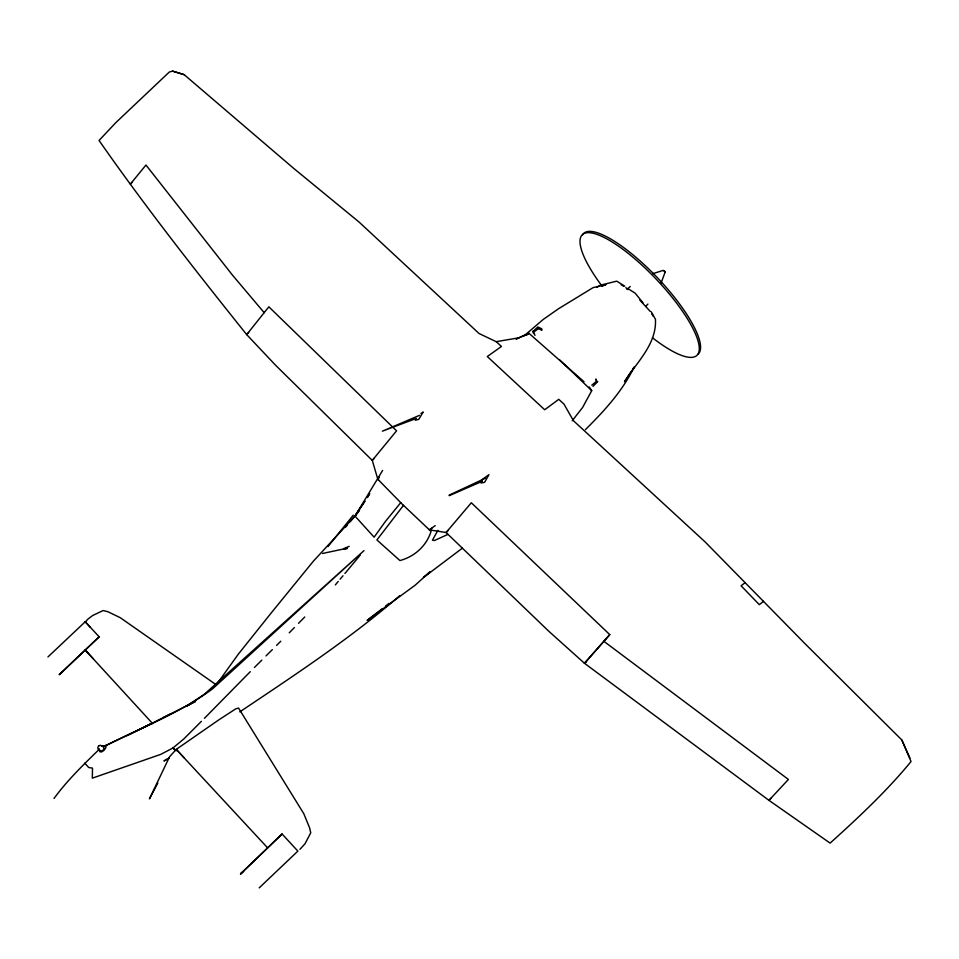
<?xml version="1.0" encoding="UTF-8"?>
<svg xmlns="http://www.w3.org/2000/svg" width="959" height="959" viewBox="0 0 959 959"><rect width="100%" height="100%" fill="white"/><g stroke="black" fill="none" stroke-linecap="round" stroke-linejoin="round"><path stroke-width="1.44" d="M665.114 271.96L664.263 270.81L665.09 272.212L661.039 283.169M597.745 381.55L593.01 386.381M481.07 483.12L481.79 480.771M157.815 783L149.448 798.871L169.575 756.735L176.276 749.375L218.532 720.053L235.698 708.881L238.551 708.054L303.775 813.664L309.505 827.581L310.752 832.82L305.022 843.74L299.927 849.362M350.191 521.72L354.998 516.074L382.629 470.413M589.258 386.945L591.727 390.673L582.64 407.407L572.199 420.797M437.891 530.387L432.449 540.181L434.451 540.528L447.745 534.475M633.995 367.345C622.307 391.404 604.194 410.979 585.422 429.632M378.769 480.351L377.834 479.26L379.296 476.947M630.986 371.804L624.501 381.742C636.704 362.238 656.879 344.101 655.441 319.299L651.269 311.795M632.484 369.515L633.983 367.225M403.499 505.345L376.899 539.953L399.951 560.571C414.684 556.52 426.371 546.043 431.047 531.406L402.097 504.038L377.834 479.26L379.428 476.815M217.729 682.868L238.216 654.302L271.037 613.161L313.365 561.195L354.998 516.074L364.84 501.077M367.309 497.337L369.766 493.585M541.859 329.524L541.835 330.352L538.215 328.35M400.742 502.648L385.266 521.636L374.118 537.196L354.998 516.074L364.84 501.293M367.297 497.589L368.939 495.132M54.04 798.439C66.914 780.806 82.714 765.378 98.369 750.178M327.978 546.57L353.284 515.163M354.998 516.074L359.421 510.691M335.35 584.906L338.215 581.478M340.133 579.2L342.998 575.772M344.904 573.482L360.176 555.201M345.384 527.366L347.302 525.112M448.093 530.411L446.103 532.533L471.325 502.768L609.78 634.63L584.487 663.28L548.908 631.358L446.103 532.533L429.38 529.847L435.206 525.616M609.78 634.63L584.487 663.28L768.974 800.357L830.11 843.117C858.533 817.476 886.739 791.139 911.05 761.53L901.832 739.976L805.128 643.813L704.997 541.811L573.47 420.749L563.988 404.135L558.773 399.328L544.688 409.757L487.28 356.532L501.449 346.463L496.259 341.656L518.783 337.844L528.984 333.336L584.019 381.742M645.934 306.185L647.912 304.063M374.286 458.234L372.272 460.404L377.834 479.26M770.988 798.26L768.974 800.357L788.406 779.439L603.834 641.295M248.693 332.533L246.691 334.607L275.772 365.439L372.272 460.404L396.558 430.831L268.844 306.82L246.691 334.607C195.924 271.157 145.504 207.072 99.053 140.47L115.799 122.656L169.335 71.997L172.62 71.134L184.188 74.67L293.262 168.017L359.038 222.032L479.032 333.492L496.378 341.776M586.512 661.195L584.487 663.28L586.536 661.171M250.275 671.672L204.423 718.315M289.234 632.82L294.401 627.546M298.537 623.326L304.734 616.997M201.414 721.324L183.768 739.005L172.824 748.068L160.716 754.385L92.316 778.169L92.508 768.123L88.719 767.524L84.788 763.16M254.435 667.464L261.819 660.116M266.027 655.908L272.356 649.615M276.576 645.419L280.795 641.211M132.45 182.09L130.316 184.164L145.96 165.032L232.569 275.245L264.181 312.67M242.711 872.007L240.529 873.949L282.09 834.006L297.877 851.112L259.206 887.866M282.09 834.006L240.529 873.949L243.826 870.94M47.95 656.951L85.231 621.768L99.161 636.824L59.326 674.585L61.52 672.727M99.161 636.824L59.326 674.585L62.683 671.636M591.811 385.17L596.594 381.226L595.875 379.033L596.87 381.85M524.034 335.89L543.214 319.455L558.665 308.654L593.07 287.64L605.908 284.667L601.976 286.262M626.97 289.234L630.255 286.513M399.531 595.851C349.651 639.018 294.497 675.22 239.822 711.866M763.52 601.305L759.336 604.685L741.091 585.781L745.287 582.545M382.09 608.773L367.129 620.389L415.139 585.218L429.824 571.96L423.482 577.498L462.418 548.128M385.542 606.088L388.994 603.403M526.707 335.039L528.984 333.336L516.086 339.054L518.783 337.844M482.149 479.596L488.958 474.669L484.655 482.245L482.257 482.821M420.905 413.605L423.183 412.01L418.783 419.359L415.283 420.234M429.38 529.847L431.862 528.205M538.706 328.434L533.743 332.09L534.978 335.41M168.964 758.054L163.941 760.955L169.024 758.281M596.93 287.232L600.574 285.135L616.709 281.155L624.753 286.13M144.473 727.078L195.396 701.473L186.681 706.16L204.387 694.232L364 550.622L212.574 688.838C179.405 713.376 140.11 728.277 103.392 746.749L151.81 723.434L127.259 735.577M163.342 717.524L171.277 713.544M104.087 746.318L106.329 745.203M449.208 495.132L485.326 478.253M449.22 495.671L482.281 481.286M419.419 415.379L382.389 431.178L416.422 418.388M344.017 548.476L349.196 546.354M652.863 273.675L663.316 270.342L665.019 271.829M322.512 553.475L347.038 548.248M101.834 745.958L105.79 745.79L105.862 747.648L104.147 750.226L101.618 751.928L99.892 751.808L99.041 748.607M344.149 549.075L347.194 548.644M184.188 74.67L172.62 71.134M628.816 289.138L635.23 293.25L643.093 302.936M541.763 328.841L537.891 326.971L532.868 331.55M621.228 284.787L623.53 286.214M216.063 684.666L120.343 617.752L107.995 611.746L103.14 610.535L92.639 615.522L87.94 619.106L85.351 621.9L90.422 627.402M172.824 748.068L176 750.501M173.387 748.428L176.324 750.705M85.231 621.768L85.998 622.463M625.819 287.64L628.061 289.618M639.701 299.927L650.238 311.435M559.708 359.937L591.727 390.673M184.428 758.113L176.276 749.375L267.657 847.9M93.215 658.665L85.147 649.962L152.697 723.661M651.772 313.869L653.319 316.314M901.832 739.976L909.899 758.078M532.808 331.299L533.588 333.552M582.521 234.871A83.181 22.992 46.5 0 1 655.476 275.701A83.181 22.992 46.5 0 1 698.14 354.135M601.365 285.207A83.181 22.92 46.5 0 1 603.247 237.029A83.181 22.92 46.5 0 1 693.669 329.98A83.181 22.92 46.5 0 1 652.516 337.796M98.597 745.934L97.782 747.756L98.345 749.578L101.258 751.029L103.093 750.334L103.908 748.523L103.476 746.845L100.443 745.251L98.597 745.934"/></g></svg>
